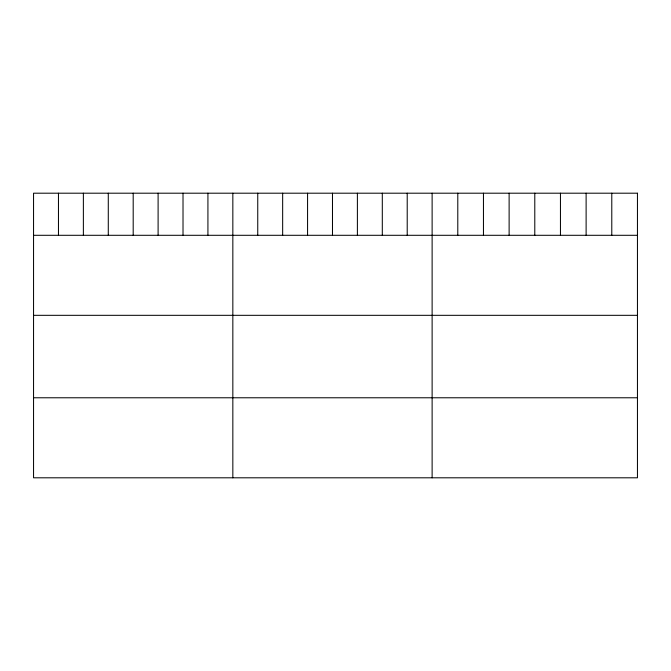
<?xml version="1.0" encoding="UTF-8"?>
<svg xmlns="http://www.w3.org/2000/svg" width="671" height="671" viewBox="0 0 671 671"><rect width="100%" height="100%" fill="white"/><g stroke="black" fill="none" stroke-linecap="round" stroke-linejoin="round"><path stroke-width="1.01" d="M33.55 235.295L637.45 235.295M33.55 315.32L637.45 315.32M33.55 397.777L637.45 397.777M611.784 193.198L611.784 235.295M586.118 193.198L586.118 235.295M560.453 193.198L560.453 235.295M534.787 193.198L534.787 235.295M509.121 193.198L509.121 235.295M483.455 193.198L483.455 235.295M457.79 193.198L457.79 235.295M432.124 193.198L432.124 477.802M407.213 193.198L407.213 235.295M382.302 193.198L382.302 235.295M357.391 193.198L357.391 235.295M332.481 193.198L332.481 235.295M307.57 193.198L307.57 235.295M282.659 193.198L282.659 235.295M257.748 193.198L257.748 235.295M232.837 193.198L232.837 477.802M207.926 193.198L207.926 235.295M183.015 193.198L183.015 235.295M158.104 193.198L158.104 235.295M133.194 193.198L133.194 235.295M108.283 193.198L108.283 235.295M83.372 193.198L83.372 235.295M58.461 193.198L58.461 235.295M637.45 193.198L33.55 193.198L33.55 477.802L637.45 477.802L637.45 193.198"/></g></svg>
